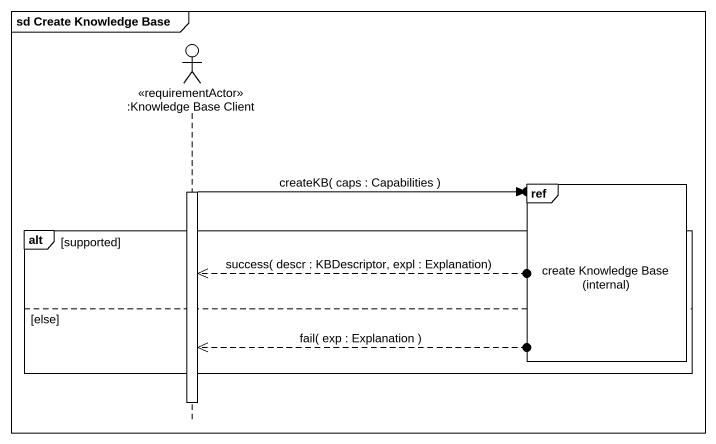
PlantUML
@startuml
mainframe sd Create Knowledge Base
hide footbox
actor ":Knowledge Base Client" as Knowledge_Base_Client <<requirementActor>>

ref over Knowledge_Base_Client : create Knowledge Base (internal)
activate Knowledge_Base_Client
Knowledge_Base_Client ->o] : createKB( caps : Capabilities )
alt supported
  Knowledge_Base_Client <<--o] : success( descr : KBDescriptor, expl : Explanation)
else else
  Knowledge_Base_Client <<--o] : fail( exp : Explanation )
end
deactivate Knowledge_Base_Client
@enduml
